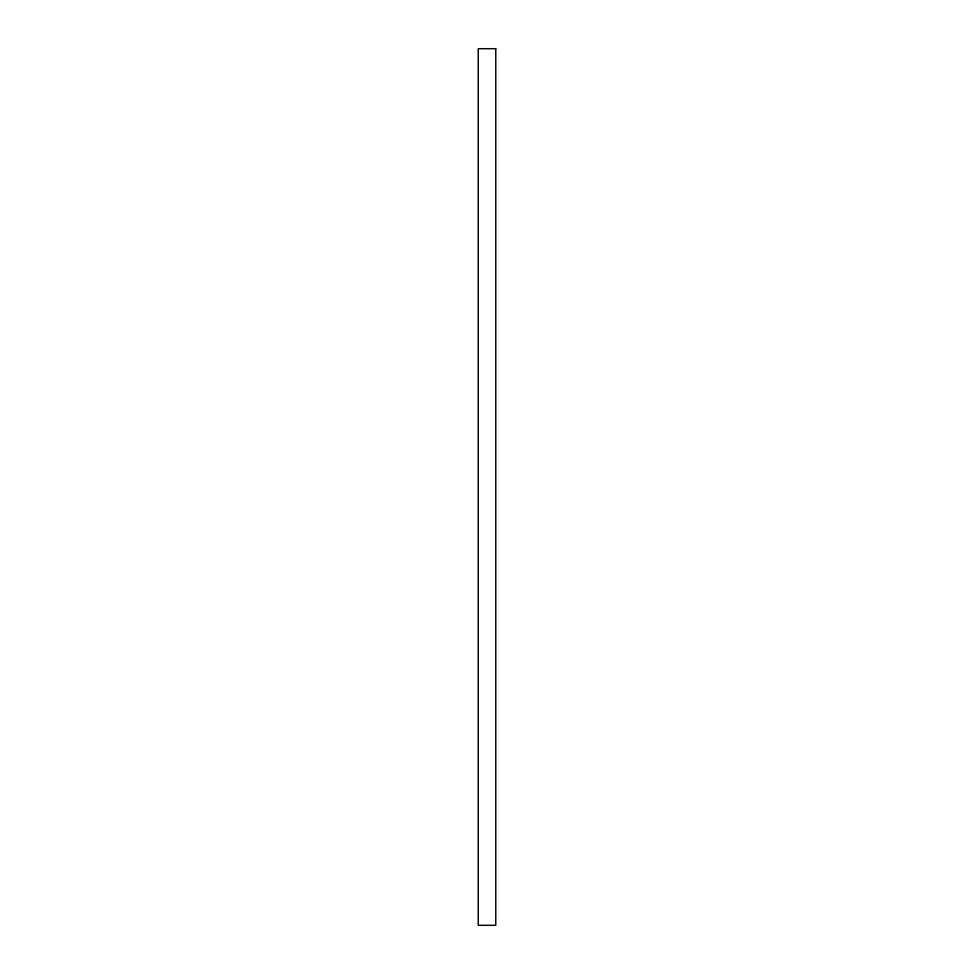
<?xml version="1.0" encoding="UTF-8"?>
<svg xmlns="http://www.w3.org/2000/svg" width="974" height="974" viewBox="0 0 974 974"><rect width="100%" height="100%" fill="white"/><g stroke="black" fill="none" stroke-linecap="round" stroke-linejoin="round"><path stroke-width="1.46" d="M495.766 48.7L478.234 48.7L478.234 925.3L495.766 925.3L495.766 48.7"/></g></svg>
